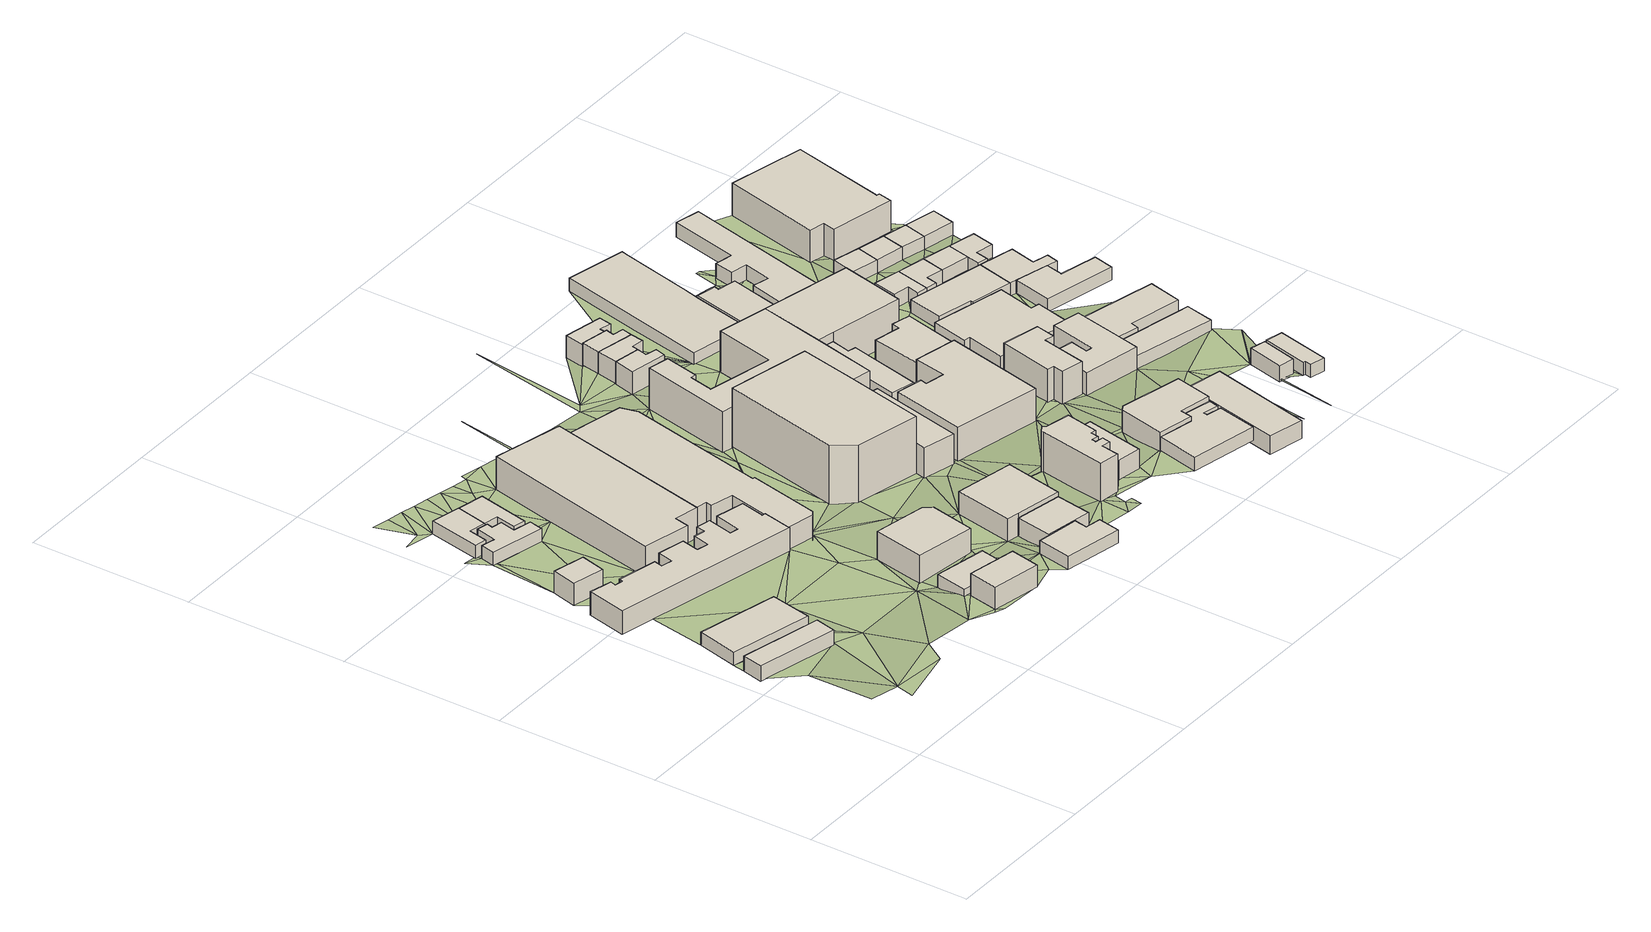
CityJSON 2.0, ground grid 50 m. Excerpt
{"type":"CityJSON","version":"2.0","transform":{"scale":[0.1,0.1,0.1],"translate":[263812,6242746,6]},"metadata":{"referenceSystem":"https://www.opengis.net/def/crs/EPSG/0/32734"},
"CityObjects":{
"building1":{"type":"Building","attributes":{"address":"Cape Town","building":"yes","building:levels":"1","footprint":{"type":"Polygon"},"plus_code":"C8X9X8X2+XGX","ground_height":10.17,"building_height":4.1,"roof_height":14.27},"geometry":[{"type":"Solid","lod":"1","boundaries":[[[[0,1,2,3]],[[1,4,5,2]],[[4,6,7,5]],[[6,0,3,7]],[[3,2,5,7]],[[6,4,1,0]]]]}]},
"building2":{"type":"Building","attributes":{"address":"Cape Town","building":"yes","building:levels":"1","footprint":{"type":"Polygon"},"plus_code":"C8XGX8XG+XPR","ground_height":9.5,"building_height":4.1,"roof_height":13.6},"geometry":[{"type":"Solid","lod":"1","boundaries":[[[[8,9,10,11]],[[9,12,13,10]],[[12,14,15,13]],[[14,8,11,15]],[[11,10,13,15]],[[14,12,9,8]]]]}]},
"building3":{"type":"Building","attributes":{"building":"yes","building:levels":"2","footprint":{"type":"Polygon"},"plus_code":"C8X4XRXM+X9X","ground_height":8.61,"building_height":6.9,"roof_height":15.51},"geometry":[{"type":"Solid","lod":"1","boundaries":[[[[16,17,18,19]],[[17,20,21,18]],[[20,22,23,21]],[[22,16,19,23]],[[19,18,21,23]],[[22,20,17,16]]]]}]},
"building4":{"type":"Building","attributes":{"address":"Trafalgar Building Victoria Road Woodstock 7915 Cape Town","building":"apartments","building:levels":"2","building:flats":"8","footprint":{"type":"Polygon"},"plus_code":"C8XWX9XR+XPX","ground_height":9.06,"building_height":6.9,"roof_height":15.96},"geometry":[{"type":"Solid","lod":"1","boundaries":[[[[24,25,26,27,28,29]],[[25,30,31,32,27,26]],[[30,33,34,32,31]],[[33,35,36,34]],[[35,37,38,36]],[[37,39,40,38]],[[39,41,42,40]],[[41,43,44,42]],[[43,45,46,44]],[[45,47,48,46]],[[47,49,50,48]],[[49,51,52,50]],[[51,53,54,52]],[[53,55,56,54]],[[55,57,58,56]],[[57,59,60,58]],[[59,61,62,60]],[[61,63,64,62]],[[63,65,66,64]],[[65,67,68,66]],[[67,69,70,68]],[[69,71,72,70]],[[71,73,74,72]],[[73,75,76,74]],[[75,24,29,28,76]],[[28,27,32,34,36,38,40,42,44,46,48,50,52,54,56,58,60,62,64,66,68,70,72,74,76]],[[75,73,71,69,67,65,63,61,59,57,55,53,51,49,47,45,43,41,39,37,35,33,30,25,24]]]]}]},
"building5":{"type":"Building","attributes":{"building":"yes","building:levels":"1","footprint":{"type":"Polygon"},"plus_code":"C8X9XQXR+XMW","ground_height":7.94,"building_height":4.1,"roof_height":12.04},"geometry":[{"type":"Solid","lod":"1","boundaries":[[[[77,78,79,80]],[[78,81,82,79]],[[81,83,84,82]],[[83,85,86,84]],[[85,87,88,86]],[[87,89,90,88]],[[89,91,92,90]],[[91,93,94,92]],[[93,95,96,94]],[[95,77,80,96]],[[80,79,82,84,86,88,90,92,94,96]],[[95,93,91,89,87,85,83,81,78,77]]]]}]},
"building6":{"type":"Building","attributes":{"address":"Wright Street Woodstock Cape Town","building":"house","building:levels":"1","footprint":{"type":"Polygon"},"plus_code":"C8XCXPX9+X8R","ground_height":7.36,"building_height":4.1,"roof_height":11.46},"geometry":[{"type":"Solid","lod":"1","boundaries":[[[[97,98,99,100]],[[98,101,102,99]],[[101,103,104,102]],[[103,105,106,107,104]],[[105,108,109,110,107,106]],[[108,97,100,110,109]],[[100,99,102,104,107,110]],[[108,105,103,101,98,97]]]]}]},
"building7":{"type":"Building","attributes":{"address":"Wright Street Woodstock Cape Town","building":"house","building:levels":"1","footprint":{"type":"Polygon"},"plus_code":"C8XVXFXH+X7R","ground_height":7.29,"building_height":4.1,"roof_height":11.39},"geometry":[{"type":"Solid","lod":"1","boundaries":[[[[111,112,106,109]],[[112,113,114,106]],[[113,115,116,114]],[[115,117,118,116]],[[117,119,120,118]],[[119,111,109,120]],[[109,106,114,116,118,120]],[[119,117,115,113,112,111]]]]}]},
"building8":{"type":"Building","attributes":{"building":"house","building:levels":"2","footprint":{"type":"Polygon"},"plus_code":"CFX4X6XV+XHV","ground_height":12.72,"building_height":6.9,"roof_height":19.62},"geometry":[{"type":"Solid","lod":"1","boundaries":[[[[121,122,123,124]],[[122,125,126,123]],[[125,127,128,126]],[[127,121,124,128]],[[124,123,126,128]],[[127,125,122,121]]]]}]},
"building9":{"type":"Building","attributes":{"building":"house","building:levels":"1","footprint":{"type":"Polygon"},"plus_code":"CFX5XXX5+X6W","ground_height":10.24,"building_height":4.1,"roof_height":14.34},"geometry":[{"type":"Solid","lod":"1","boundaries":[[[[129,130,131,132]],[[130,133,134,131]],[[133,135,136,134]],[[135,129,132,136]],[[132,131,134,136]],[[135,133,130,129]]]]}]},
"building10":{"type":"Building","attributes":{"address":"Woodstock Cape Town","building":"yes","building:levels":"3","footprint":{"type":"Polygon"},"plus_code":"C9XVX5XW+X9V","ground_height":7.89,"building_height":9.7,"roof_height":17.59},"geometry":[{"type":"Solid","lod":"1","boundaries":[[[[137,138,139,140]],[[138,141,142,139]],[[141,143,144,142]],[[143,145,146,144]],[[145,147,148,146]],[[147,137,140,148]],[[140,139,142,144,146,148]],[[147,145,143,141,138,137]]]]}]},
"building11":{"type":"Building","attributes":{"building":"retail","building:levels":"2","footprint":{"type":"Polygon"},"plus_code":"CFX9X3XJ+X5V","ground_height":11.54,"building_height":6.9,"roof_height":18.44},"geometry":[{"type":"Solid","lod":"1","boundaries":[[[[149,150,151,152]],[[150,153,154,151]],[[153,155,156,154]],[[155,157,158,156]],[[157,149,152,158]],[[152,151,154,156,158]],[[157,155,153,150,149]]]]}]},
"building12":{"type":"Building","attributes":{"address":"51 Station Street Woodstock 7915 Cape Town","building":"yes","building:levels":"2","footprint":{"type":"Polygon"},"plus_code":"CCXXX4X4+XJR","ground_height":8.63,"building_height":6.9,"roof_height":15.53},"geometry":[{"type":"Solid","lod":"1","boundaries":[[[[159,160,161,162]],[[160,163,164,161]],[[163,165,166,164]],[[165,167,168,166]],[[167,169,170,168]],[[169,171,172,170]],[[171,173,174,172]],[[173,175,176,174]],[[175,177,178,176]],[[177,179,180,178]],[[179,181,182,180]],[[181,183,26,182]],[[183,159,162,26]],[[162,161,164,166,168,170,172,174,176,178,180,182,26]],[[183,181,179,177,175,173,171,169,167,165,163,160,159]]]]}]},
"building13":{"type":"Building","attributes":{"address":"Woodstock","building":"house","building:levels":"1","footprint":{"type":"Polygon"},"plus_code":"CGXFX2XR+XCR","ground_height":12.87,"building_height":4.1,"roof_height":16.97},"geometry":[{"type":"Solid","lod":"1","boundaries":[[[[184,185,186,187]],[[185,188,189,186]],[[188,190,191,189]],[[190,192,193,191]],[[192,194,195,193]],[[194,184,187,195]],[[187,186,189,191,193,195]],[[194,192,190,188,185,184]]]]}]},
"building14":{"type":"Building","attributes":{"building":"house","building:levels":"1","footprint":{"type":"Polygon"},"plus_code":"CGXMXXXQ+XHV","ground_height":13.07,"building_height":4.1,"roof_height":17.17},"geometry":[{"type":"Solid","lod":"1","boundaries":[[[[196,197,198,199]],[[197,200,201,198]],[[200,202,203,201]],[[202,196,199,203]],[[199,198,201,203]],[[202,200,197,196]]]]}]},
"building15":{"type":"Building","attributes":{"building":"retail","building:levels":"2","footprint":{"type":"Polygon"},"plus_code":"CGXPXVX6+XQX","ground_height":11.66,"building_height":6.9,"roof_height":18.56},"geometry":[{"type":"Solid","lod":"1","boundaries":[[[[196,204,205,206,199]],[[204,207,208,205]],[[207,209,210,208]],[[209,197,198,211,210]],[[197,196,199,206,211,198]],[[206,205,208,210,211]],[[197,209,207,204,196]]]]}]},
"building16":{"type":"Building","attributes":{"address":"Victoria Road Woodstock 7915 Cape Town","building":"yes","building:levels":"6","footprint":{"type":"Polygon"},"plus_code":"CGXFXRXR+X5W","ground_height":9.57,"building_height":18.1,"roof_height":27.67},"geometry":[{"type":"Solid","lod":"1","boundaries":[[[[212,213,214,215,216,217]],[[213,218,219,220,215,214]],[[218,221,222,223,220,219]],[[221,224,225,226,223,222]],[[224,227,228,226,225]],[[227,229,230,228]],[[229,212,217,216,230]],[[216,215,220,223,226,228,230]],[[229,227,224,221,218,213,212]]]]}]},
"building17":{"type":"Building","attributes":{"address":"108 Victoria Road Woodstock 7915 Cape Town","building":"yes","building:levels":"4","footprint":{"type":"Polygon"},"plus_code":"CJX2XCXH+XVR","ground_height":12.09,"building_height":12.5,"roof_height":24.59},"geometry":[{"type":"Solid","lod":"1","boundaries":[[[[231,232,233,234,235,236]],[[232,237,238,234,233]],[[237,239,240,238]],[[239,241,242,240]],[[241,243,244,242]],[[243,245,246,244]],[[245,247,248,246]],[[247,249,250,248]],[[249,251,252,250]],[[251,253,254,252]],[[253,255,256,254]],[[255,257,258,256]],[[257,259,260,258]],[[259,261,262,260]],[[261,231,236,235,262]],[[235,234,238,240,242,244,246,248,250,252,254,256,258,260,262]],[[261,259,257,255,253,251,249,247,245,243,241,239,237,232,231]]]]}]},
"building18":{"type":"Building","attributes":{"address":"Victoria Road Woodstock 7915 Cape Town","building":"yes","building:levels":"3","footprint":{"type":"Polygon"},"plus_code":"CHX9X5X7+X5W","ground_height":9.57,"building_height":9.7,"roof_height":19.27},"geometry":[{"type":"Solid","lod":"1","boundaries":[[[[263,264,265,217]],[[264,266,267,265]],[[266,268,269,267]],[[268,270,271,269]],[[270,263,217,271]],[[217,265,267,269,271]],[[270,268,266,264,263]]]]}]},
"building19":{"type":"Building","attributes":{"address":"104 Victoria Road Woodstock 7915 Cape Town","building":"yes","building:levels":"2","footprint":{"type":"Polygon"},"plus_code":"CJXFXGXX+XGX","ground_height":12.09,"building_height":6.9,"roof_height":18.99},"geometry":[{"type":"Solid","lod":"1","boundaries":[[[[231,261,272,236]],[[261,273,274,272]],[[273,275,276,274]],[[275,277,278,276]],[[277,231,236,278]],[[236,272,274,276,278]],[[277,275,273,261,231]]]]}]},
"building20":{"type":"Building","attributes":{"building":"yes","building:levels":"4","footprint":{"type":"Polygon"},"plus_code":"CHX3XFXM+XHV","ground_height":9.15,"building_height":12.5,"roof_height":21.65},"geometry":[{"type":"Solid","lod":"1","boundaries":[[[[279,280,219,222]],[[280,281,282,219]],[[281,283,284,285,282]],[[283,286,287,288,285,284]],[[286,289,290,288,287]],[[289,291,292,290]],[[291,293,294,292]],[[293,295,296,294]],[[295,297,298,296]],[[297,299,300,298]],[[299,301,302,300]],[[301,303,304,302]],[[303,305,306,304]],[[305,279,222,306]],[[222,219,282,285,288,290,292,294,296,298,300,302,304,306]],[[305,303,301,299,297,295,293,291,289,286,283,281,280,279]]]]}]},
"building21":{"type":"Building","attributes":{"address":"15 Station Street Woodstock Cape Town","building":"house","building:levels":"2","footprint":{"type":"Polygon"},"plus_code":"CGXPXMXJ+X9X","ground_height":8.36,"building_height":6.9,"roof_height":15.26},"geometry":[{"type":"Solid","lod":"1","boundaries":[[[[307,308,309,310]],[[308,311,312,309]],[[311,313,314,312]],[[313,315,316,314]],[[315,317,318,316]],[[317,307,310,318]],[[310,309,312,314,316,318]],[[317,315,313,311,308,307]]]]}]},
"building22":{"type":"Building","attributes":{"address":"13 Station Street Woodstock Cape Town","building":"house","building:levels":"2","footprint":{"type":"Polygon"},"plus_code":"CGXVXPXM+X7X","ground_height":8.36,"building_height":6.9,"roof_height":15.26},"geometry":[{"type":"Solid","lod":"1","boundaries":[[[[319,320,310,321]],[[320,322,318,310]],[[322,323,324,318]],[[323,325,326,324]],[[325,327,328,326]],[[327,319,321,328]],[[321,310,318,324,326,328]],[[327,325,323,322,320,319]]]]}]},
"building23":{"type":"Building","attributes":{"address":"11 Station Street Woodstock Cape Town","building":"house","building:levels":"2","footprint":{"type":"Polygon"},"plus_code":"CGXVXCX6+XRW","ground_height":8.36,"building_height":6.9,"roof_height":15.26},"geometry":[{"type":"Solid","lod":"1","boundaries":[[[[329,319,330,321,331,332]],[[319,327,328,321,330]],[[327,333,334,328]],[[333,335,336,334]],[[335,337,338,336]],[[337,329,332,331,338]],[[331,321,328,334,336,338]],[[337,335,333,327,319,329]]]]}]},
"building24":{"type":"Building","attributes":{"address":"53 Victoria Road Woodstock 7915 Cape Town","building":"yes","building:levels":"3","footprint":{"type":"Polygon"},"plus_code":"CJX8XJXM+X6R","ground_height":10.58,"building_height":9.7,"roof_height":20.28},"geometry":[{"type":"Solid","lod":"1","boundaries":[[[[339,340,341,342,343,344]],[[340,345,346,342,341]],[[345,347,348,346]],[[347,349,350,348]],[[349,351,352,350]],[[351,353,354,352]],[[353,355,356,354]],[[355,339,344,343,356]],[[343,342,346,348,350,352,354,356]],[[355,353,351,349,347,345,340,339]]]]}]},
"building25":{"type":"Building","attributes":{"address":"9 Station Street Woodstock Cape Town","building":"house","building:levels":"2","footprint":{"type":"Polygon"},"plus_code":"CHX2X8X6+X9X","ground_height":7.71,"building_height":6.9,"roof_height":14.61},"geometry":[{"type":"Solid","lod":"1","boundaries":[[[[357,358,332,359]],[[358,360,361,332]],[[360,362,363,361]],[[362,364,365,363]],[[364,366,367,365]],[[366,357,359,367]],[[359,332,361,363,365,367]],[[366,364,362,360,358,357]]]]}]},
"building26":{"type":"Building","attributes":{"building":"yes","building:levels":"3","footprint":{"type":"Polygon"},"plus_code":"CJX5X4X6+X9R","ground_height":9.24,"building_height":9.7,"roof_height":18.94},"geometry":[{"type":"Solid","lod":"1","boundaries":[[[[368,369,287,370]],[[369,371,284,287]],[[371,372,373,284]],[[372,374,375,373]],[[374,376,377,375]],[[376,378,379,377]],[[378,368,370,379]],[[370,287,284,373,375,377,379]],[[378,376,374,372,371,369,368]]]]}]},
"building27":{"type":"Building","attributes":{"address":"116 Victoria Road Woodstock 7915 Cape Town","building":"house","building:levels":"1","footprint":{"type":"Polygon"},"plus_code":"CMXFXCX4+X8X","ground_height":13.56,"building_height":4.1,"roof_height":17.66},"geometry":[{"type":"Solid","lod":"1","boundaries":[[[[380,381,382,383]],[[381,384,385,382]],[[384,386,387,385]],[[386,388,389,387]],[[388,390,391,389]],[[390,392,393,391]],[[392,394,395,393]],[[394,396,397,395]],[[396,398,399,397]],[[398,380,383,399]],[[383,382,385,387,389,391,393,395,397,399]],[[398,396,394,392,390,388,386,384,381,380]]]]}]},
"building28":{"type":"Building","attributes":{"address":"116 Victoria Road Woodstock 7915 Cape Town","building":"retail","building:levels":"2","footprint":{"type":"Polygon"},"plus_code":"CMXJXQX3+X9X","ground_height":12.16,"building_height":6.9,"roof_height":19.06},"geometry":[{"type":"Solid","lod":"1","boundaries":[[[[400,401,402,403]],[[401,404,405,402]],[[404,406,407,405]],[[406,408,409,407]],[[408,410,411,409]],[[410,412,413,411]],[[412,400,403,413]],[[403,402,405,407,409,411,413]],[[412,410,408,406,404,401,400]]]]}]},
"building29":{"type":"Building","attributes":{"address":"Woodstock","building":"yes","building:levels":"3","footprint":{"type":"Polygon"},"plus_code":"CJXXXCX5+XWV","ground_height":9.65,"building_height":9.7,"roof_height":19.35},"geometry":[{"type":"Solid","lod":"1","boundaries":[[[[414,415,344,341]],[[415,416,417,344]],[[416,418,419,417]],[[418,420,421,419]],[[420,422,423,421]],[[422,414,341,423]],[[341,344,417,419,421,423]],[[422,420,418,416,415,414]]]]}]},
"building30":{"type":"Building","attributes":{"address":"130 Victoria Road Woodstock 7915 Cape Town","building":"retail","building:levels":"1","footprint":{"type":"Polygon"},"plus_code":"CPX8X4XJ+X7V","ground_height":13.8,"building_height":4.1,"roof_height":17.9},"geometry":[{"type":"Solid","lod":"1","boundaries":[[[[424,425,426,427]],[[425,428,429,426]],[[428,430,431,429]],[[430,424,427,431]],[[427,426,429,431]],[[430,428,425,424]]]]}]},
"building31":{"type":"Building","attributes":{"address":"57 Victoria Road Woodstock Cape Town","building":"retail","building:levels":"3","footprint":{"type":"Polygon"},"plus_code":"CMXJX5XF+X6X","ground_height":10.71,"building_height":9.7,"roof_height":20.41},"geometry":[{"type":"Solid","lod":"1","boundaries":[[[[432,433,434,435,436,437]],[[433,438,439,435,434]],[[438,440,441,439]],[[440,442,443,441]],[[442,444,445,443]],[[444,446,447,445]],[[446,448,449,447]],[[448,450,451,449]],[[450,432,437,436,451]],[[436,435,439,441,443,445,447,449,451]],[[450,448,446,444,442,440,438,433,432]]]]}]},
"building32":{"type":"Building","attributes":{"address":"Woodstock","building":"yes","building:levels":"4","footprint":{"type":"Polygon"},"plus_code":"CJXWXJXC+X3X","ground_height":9.24,"building_height":12.5,"roof_height":21.74},"geometry":[{"type":"Solid","lod":"1","boundaries":[[[[452,453,288,454,455,290,456]],[[453,457,370,458,454,288]],[[457,459,460,458,370]],[[459,461,462,460]],[[461,452,456,290,455,462]],[[455,454,458,460,462]],[[461,459,457,453,452]]]]}]},
"building33":{"type":"Building","attributes":{"address":"32 William Street Woodstock Cape Town","building":"yes","building:levels":"1","footprint":{"type":"Polygon"},"plus_code":"CJX9X5XX+XPW","ground_height":7.82,"building_height":4.1,"roof_height":11.92},"geometry":[{"type":"Solid","lod":"1","boundaries":[[[[463,464,465,466]],[[464,467,468,465]],[[467,469,470,468]],[[469,471,472,470]],[[471,473,474,472]],[[473,475,476,474]],[[475,463,466,476]],[[466,465,468,470,472,474,476]],[[475,473,471,469,467,464,463]]]]}]},
"building34":{"type":"Building","attributes":{"address":"29 Wright Street Woodstock Cape Town","building":"yes","building:levels":"1","footprint":{"type":"Polygon"},"plus_code":"CJXRXQX4+X7R","ground_height":8.44,"building_height":4.1,"roof_height":12.54},"geometry":[{"type":"Solid","lod":"1","boundaries":[[[[477,478,466,479,480,465]],[[478,481,482,479,466]],[[481,483,484,482]],[[483,485,486,484]],[[485,487,488,486]],[[487,489,490,488]],[[489,477,465,480,490]],[[480,479,482,484,486,488,490]],[[489,487,485,483,481,478,477]]]]}]},
"building35":{"type":"Building","attributes":{"address":"59 Victoria Road Woodstock 7915 Cape Town","building":"yes","building:levels":"2","footprint":{"type":"Polygon"},"plus_code":"CPXGXHX6+X5V","ground_height":10.94,"building_height":6.9,"roof_height":17.84},"geometry":[{"type":"Solid","lod":"1","boundaries":[[[[491,492,437,434]],[[492,493,494,495,437]],[[493,496,497,498,495,494]],[[496,499,500,498,497]],[[499,501,502,500]],[[501,503,504,502]],[[503,505,506,504]],[[505,507,508,506]],[[507,509,510,508]],[[509,491,434,510]],[[434,437,495,498,500,502,504,506,508,510]],[[509,507,505,503,501,499,496,493,492,491]]]]}]},
"building36":{"type":"Building","attributes":{"address":"Sussex Street Woodstock Cape Town","building":"yes","building:levels":"1","footprint":{"type":"Polygon"},"plus_code":"CPX8XFXF+X2R","ground_height":9.75,"building_height":4.1,"roof_height":13.85},"geometry":[{"type":"Solid","lod":"1","boundaries":[[[[511,512,513,514]],[[512,515,516,513]],[[515,517,518,516]],[[517,519,520,518]],[[519,521,522,520]],[[521,523,524,522]],[[523,525,526,524]],[[525,511,514,526]],[[514,513,516,518,520,522,524,526]],[[525,523,521,519,517,515,512,511]]]]}]},
"building37":{"type":"Building","attributes":{"address":"126 Victoria Road Woodstock 7915 Cape Town","building":"retail","building:levels":"1","footprint":{"type":"Polygon"},"plus_code":"CQXGXFXH+X7R","ground_height":13.49,"building_height":4.1,"roof_height":17.59},"geometry":[{"type":"Solid","lod":"1","boundaries":[[[[527,528,529,530]],[[528,531,532,529]],[[531,533,534,532]],[[533,527,530,534]],[[530,529,532,534]],[[533,531,528,527]]]]}]},
"building38":{"type":"Building","attributes":{"address":"Victoria Road Woodstock 7915 Cape Town","building":"retail","building:levels":"1","footprint":{"type":"Polygon"},"plus_code":"CQXQXXXG+X6X","ground_height":13.49,"building_height":4.1,"roof_height":17.59},"geometry":[{"type":"Solid","lod":"1","boundaries":[[[[535,536,537,538]],[[536,539,540,537]],[[539,541,542,540]],[[541,543,544,542]],[[543,545,546,544]],[[545,535,538,546]],[[538,537,540,542,544,546]],[[545,543,541,539,536,535]]]]}]},
"building39":{"type":"Building","attributes":{"address":"73 Victoria Road Woodstock 7915 Cape Town","building":"yes","building:levels":"1","footprint":{"type":"Polygon"},"plus_code":"CQX8X3X9+XXV","ground_height":10.94,"building_height":4.1,"roof_height":15.04},"geometry":[{"type":"Solid","lod":"1","boundaries":[[[[547,548,497,549]],[[548,550,551,497]],[[550,552,553,551]],[[552,547,549,553]],[[549,497,551,553]],[[552,550,548,547]]]]}]},
"building40":{"type":"Building","attributes":{"address":"14 Sussex Street Woodstock Cape Town","building":"yes","building:levels":"1","footprint":{"type":"Polygon"},"plus_code":"CMXPXHX5+X4W","ground_height":8.53,"building_height":4.1,"roof_height":12.63},"geometry":[{"type":"Solid","lod":"1","boundaries":[[[[554,555,556,557]],[[555,558,559,556]],[[558,560,561,559]],[[560,562,563,561]],[[562,564,565,563]],[[564,566,567,565]],[[566,568,569,567]],[[568,570,571,569]],[[570,572,573,571]],[[572,554,557,573]],[[557,556,559,561,563,565,567,569,571,573]],[[572,570,568,566,564,562,560,558,555,554]]]]}]},
"building41":{"type":"Building","attributes":{"address":"40 Wright Street Woodstock Cape Town","building":"house","building:levels":"1","footprint":{"type":"Polygon"},"plus_code":"CPX8XVXG+X6X","ground_height":9.36,"building_height":4.1,"roof_height":13.46},"geometry":[{"type":"Solid","lod":"1","boundaries":[[[[574,575,576,577]],[[575,578,579,576]],[[578,580,581,579]],[[580,582,583,581]],[[582,584,585,583]],[[584,574,577,585]],[[577,576,579,581,583,585]],[[584,582,580,578,575,574]]]]}]},
"building42":{"type":"Building","attributes":{"address":"33 Sussex Street Woodstock Cape Town","building":"yes","building:levels":"1","footprint":{"type":"Polygon"},"plus_code":"CPXMXCXF+X8V","ground_height":9.36,"building_height":4.1,"roof_height":13.46},"geometry":[{"type":"Solid","lod":"1","boundaries":[[[[586,587,588,589]],[[587,590,591,588]],[[590,592,593,591]],[[592,594,595,593]],[[594,596,597,595]],[[596,586,589,597]],[[589,588,591,593,595,597]],[[596,594,592,590,587,586]]]]}]},
"building43":{"type":"Building","attributes":{"address":"42 Frere Street Woodstock Cape Town","building":"yes","building:levels":"1","footprint":{"type":"Polygon"},"plus_code":"CQXFX8X8+XJX","ground_height":10.94,"building_height":4.1,"roof_height":15.04},"geometry":[{"type":"Solid","lod":"1","boundaries":[[[[598,599,600,601]],[[599,602,603,600]],[[602,604,605,603]],[[604,606,607,605]],[[606,608,609,607]],[[608,598,601,609]],[[601,600,603,605,607,609]],[[608,606,604,602,599,598]]]]}]},
"building44":{"type":"Building","attributes":{"address":"42 Wright Street Woodstock Cape Town","building":"house","building:levels":"1","footprint":{"type":"Polygon"},"plus_code":"CPXQX7XM+X4W","ground_height":9.36,"building_height":4.1,"roof_height":13.46},"geometry":[{"type":"Solid","lod":"1","boundaries":[[[[575,574,577,576]],[[574,610,611,577]],[[610,612,613,611]],[[612,614,615,613]],[[614,616,617,615]],[[616,575,576,617]],[[576,577,611,613,615,617]],[[616,614,612,610,574,575]]]]}]},
"building45":{"type":"Building","attributes":{"address":"35 Wright Street Woodstock Cape Town","building":"yes","building:levels":"1","footprint":{"type":"Polygon"},"plus_code":"CPXGX6XP+X2X","ground_height":9.03,"building_height":4.1,"roof_height":13.13},"geometry":[{"type":"Solid","lod":"1","boundaries":[[[[618,619,620,621]],[[619,622,623,620]],[[622,624,625,623]],[[624,618,621,625]],[[621,620,623,625]],[[624,622,619,618]]]]}]},
"building46":{"type":"Building","attributes":{"address":"37 Wright Street Woodstock Cape Town","building":"yes","building:levels":"1","footprint":{"type":"Polygon"},"plus_code":"CPXWXRX9+X3X","ground_height":9.03,"building_height":4.1,"roof_height":13.13},"geometry":[{"type":"Solid","lod":"1","boundaries":[[[[619,618,621,620]],[[618,626,627,621]],[[626,628,629,627]],[[628,619,620,629]],[[620,621,627,629]],[[628,626,618,619]]]]}]},
"building47":{"type":"Building","attributes":{"address":"44 Wright Street Woodstock Cape Town","building":"house","building:levels":"1","footprint":{"type":"Polygon"},"plus_code":"CQX6X6X9+X6X","ground_height":9.36,"building_height":4.1,"roof_height":13.46},"geometry":[{"type":"Solid","lod":"1","boundaries":[[[[630,631,615,617]],[[631,632,633,615]],[[632,634,635,633]],[[634,630,617,635]],[[617,615,633,635]],[[634,632,631,630]]]]}]},
"building48":{"type":"Building","attributes":{"address":"38 Frere Street Woodstock Cape Town","building":"yes","building:levels":"1","footprint":{"type":"Polygon"},"plus_code":"CQXJX3XJ+X9V","ground_height":9.79,"building_height":4.1,"roof_height":13.89},"geometry":[{"type":"Solid","lod":"1","boundaries":[[[[636,637,638,639]],[[637,640,641,638]],[[640,642,643,641]],[[642,644,645,643]],[[644,646,647,645]],[[646,636,639,647]],[[639,638,641,643,645,647]],[[646,644,642,640,637,636]]]]}]},
"building49":{"type":"Building","attributes":{"building":"yes","building:levels":"1","footprint":{"type":"Polygon"},"plus_code":"CQXGXXXF+X9V","ground_height":9.41,"building_height":4.1,"roof_height":13.51},"geometry":[{"type":"Solid","lod":"1","boundaries":[[[[648,649,589,588]],[[649,650,651,589]],[[650,652,653,651]],[[652,654,655,653]],[[654,656,657,655]],[[656,648,588,657]],[[588,589,651,653,655,657]],[[656,654,652,650,649,648]]]]}]},
"building50":{"type":"Building","attributes":{"address":"46 Wright Street Woodstock Cape Town","building":"house","building:levels":"1","footprint":{"type":"Polygon"},"plus_code":"CQXJXXXF+X4R","ground_height":9.41,"building_height":4.1,"roof_height":13.51},"geometry":[{"type":"Solid","lod":"1","boundaries":[[[[634,632,633,635]],[[632,658,659,633]],[[658,660,661,659]],[[660,662,663,661]],[[662,664,665,663]],[[664,666,667,665]],[[666,634,635,667]],[[635,633,659,661,663,665,667]],[[666,664,662,660,658,632,634]]]]}]},
"building51":{"type":"Building","attributes":{"address":"39 Wright Street Woodstock Cape Town","building":"yes","building:levels":"1","footprint":{"type":"Polygon"},"plus_code":"CQX9X2X6+XWV","ground_height":9.03,"building_height":4.1,"roof_height":13.13},"geometry":[{"type":"Solid","lod":"1","boundaries":[[[[628,626,627,629]],[[626,668,669,627]],[[668,670,671,669]],[[670,628,629,671]],[[629,627,669,671]],[[670,668,626,628]]]]}]},
"building52":{"type":"Building","attributes":{"address":"23 Sussex Street Woodstock Cape Town","building":"industrial","building:levels":"3","footprint":{"type":"Polygon"},"plus_code":"CQX6X3XF+X5X","ground_height":8.54,"building_height":9.7,"roof_height":18.24},"geometry":[{"type":"Solid","lod":"1","boundaries":[[[[672,673,674,675]],[[673,676,677,674]],[[676,678,679,677]],[[678,680,681,679]],[[680,682,683,681]],[[682,684,685,683]],[[684,686,687,685]],[[686,672,675,687]],[[675,674,677,679,681,683,685,687]],[[686,684,682,680,678,676,673,672]]]]}]},
"building53":{"type":"Building","attributes":{"address":"41 Wright Street Woodstock Cape Town","building":"yes","building:levels":"1","footprint":{"type":"Polygon"},"plus_code":"CQXQXQX8+X4V","ground_height":9.01,"building_height":4.1,"roof_height":13.11},"geometry":[{"type":"Solid","lod":"1","boundaries":[[[[670,668,669,671]],[[668,688,689,669]],[[688,690,691,689]],[[690,670,671,691]],[[671,669,689,691]],[[690,688,668,670]]]]}]},
"terrain1":{"type":"TINRelief","geometry":[{"type":"CompositeSurface","lod":"1","boundaries":[[[692,693,694]],[[694,695,696]],[[697,693,698]],[[4,699,14]],[[695,694,693]],[[700,693,697]],[[693,701,695]],[[699,8,14]],[[700,701,693]],[[702,12,9]],[[69,703,704]],[[704,703,705]],[[69,20,17]],[[699,695,701]],[[704,20,69]],[[701,8,699]],[[20,704,706]],[[707,78,16]],[[16,22,707]],[[8,701,708]],[[709,702,710]],[[708,9,8]],[[711,78,77]],[[712,711,77]],[[20,713,22]],[[713,20,706]],[[714,706,715]],[[716,712,77]],[[701,700,717]],[[77,95,716]],[[706,714,718]],[[78,707,81]],[[707,22,81]],[[710,702,9]],[[713,706,718]],[[701,717,708]],[[719,97,720]],[[93,716,95]],[[721,717,700]],[[81,22,713]],[[93,722,716]],[[723,724,720]],[[713,718,725]],[[726,722,93]],[[710,9,708]],[[127,721,727]],[[726,93,91]],[[720,97,728]],[[91,89,87]],[[720,728,723]],[[721,127,125]],[[87,726,91]],[[729,87,85]],[[725,730,713]],[[727,731,127]],[[729,85,83]],[[125,732,721]],[[733,726,87]],[[725,734,735]],[[717,721,732]],[[735,734,736]],[[733,87,729]],[[81,713,737]],[[97,738,728]],[[729,83,739]],[[97,108,738]],[[740,708,717]],[[730,725,735]],[[737,83,81]],[[741,127,731]],[[735,742,730]],[[737,739,83]],[[710,708,740]],[[717,732,129]],[[730,742,743]],[[738,108,744]],[[745,730,743]],[[717,129,746]],[[737,713,137]],[[739,737,119]],[[732,125,747]],[[108,748,744]],[[748,108,119]],[[745,743,749]],[[750,751,752]],[[155,717,746]],[[743,752,749]],[[717,155,740]],[[753,752,751]],[[747,125,754]],[[753,749,752]],[[137,119,737]],[[119,755,748]],[[746,129,756]],[[749,753,757]],[[137,755,119]],[[749,757,758]],[[740,759,710]],[[748,755,760]],[[761,754,741]],[[155,759,740]],[[759,762,710]],[[758,757,763]],[[753,764,757]],[[129,765,756]],[[766,767,768]],[[769,760,755]],[[768,767,764]],[[764,767,766]],[[755,137,769]],[[747,754,194]],[[754,761,194]],[[764,770,757]],[[766,770,764]],[[765,747,194]],[[758,173,749]],[[761,184,194]],[[771,769,137]],[[155,772,759]],[[771,773,769]],[[756,765,209]],[[765,194,209]],[[772,774,759]],[[772,155,775]],[[771,137,776]],[[777,756,778]],[[756,209,778]],[[209,194,779]],[[749,173,147]],[[776,137,147]],[[194,780,779]],[[781,782,774]],[[779,197,209]],[[783,774,772]],[[207,777,778]],[[207,778,209]],[[781,774,783]],[[207,775,777]],[[772,775,207]],[[784,776,785]],[[776,147,785]],[[780,786,779]],[[787,788,780]],[[782,789,790]],[[791,784,785]],[[781,789,782]],[[780,788,786]],[[784,791,792]],[[785,147,793]],[[793,791,785]],[[794,786,788]],[[783,772,795]],[[772,207,795]],[[147,173,796]],[[147,797,793]],[[790,789,798]],[[221,789,781]],[[799,786,794]],[[800,790,798]],[[147,796,797]],[[801,786,799]],[[799,794,802]],[[803,783,795]],[[795,207,804]],[[207,805,804]],[[806,789,221]],[[798,789,806]],[[802,807,799]],[[802,808,807]],[[797,796,809]],[[799,241,801]],[[801,241,805]],[[807,810,799]],[[808,811,807]],[[798,806,303]],[[810,812,799]],[[800,303,796]],[[800,798,303]],[[804,813,795]],[[804,805,813]],[[809,796,303]],[[241,239,805]],[[813,805,814]],[[237,805,239]],[[812,810,815]],[[805,237,814]],[[816,817,812]],[[295,299,297]],[[809,308,818]],[[816,819,817]],[[816,812,815]],[[257,255,253]],[[303,308,809]],[[819,816,251]],[[253,251,257]],[[820,809,818]],[[816,261,251]],[[257,251,261]],[[261,259,257]],[[299,295,821]],[[813,814,351]],[[816,815,822]],[[232,231,237]],[[308,303,301]],[[320,818,308]],[[818,320,319]],[[823,301,299]],[[270,813,351]],[[263,270,213]],[[319,329,818]],[[824,814,237]],[[825,822,815]],[[299,821,823]],[[308,301,826]],[[815,381,825]],[[818,329,357]],[[231,824,237]],[[826,301,823]],[[827,213,270]],[[351,828,270]],[[822,825,829]],[[827,270,828]],[[830,828,351]],[[822,404,277]],[[822,829,404]],[[277,824,231]],[[351,349,830]],[[823,821,291]],[[831,832,322]],[[291,826,823]],[[325,323,322]],[[832,325,322]],[[825,833,829]],[[832,826,834]],[[347,345,349]],[[835,830,349]],[[834,826,291]],[[832,834,325]],[[277,404,401]],[[835,349,345]],[[833,825,836]],[[327,325,834]],[[335,333,337]],[[830,835,340]],[[834,333,327]],[[835,345,340]],[[837,337,838]],[[839,824,277]],[[333,838,337]],[[401,839,277]],[[834,838,333]],[[376,830,340]],[[833,836,840]],[[833,840,841]],[[834,291,842]],[[843,378,376]],[[368,378,843]],[[368,843,376]],[[839,401,844]],[[845,824,839]],[[841,840,846]],[[376,340,422]],[[847,848,849]],[[368,376,422]],[[850,851,848]],[[401,852,844]],[[842,291,452]],[[838,834,473]],[[849,848,851]],[[444,824,845]],[[846,840,853]],[[854,424,851]],[[855,845,839]],[[839,844,493]],[[856,824,444]],[[842,857,834]],[[422,858,368]],[[853,851,424]],[[493,492,839]],[[853,424,846]],[[422,859,858]],[[852,846,424]],[[368,858,860]],[[493,844,548]],[[444,861,856]],[[842,452,862]],[[852,548,844]],[[863,852,424]],[[444,864,861]],[[856,861,865]],[[865,866,856]],[[867,862,452]],[[444,442,864]],[[868,491,869]],[[861,864,870]],[[858,866,860]],[[871,872,863]],[[491,509,869]],[[870,865,861]],[[863,873,852]],[[461,867,452]],[[507,874,509]],[[873,548,852]],[[860,866,875]],[[511,866,865]],[[442,876,864]],[[875,866,511]],[[477,877,878]],[[876,869,509]],[[876,442,869]],[[509,874,876]],[[877,477,489]],[[863,872,873]],[[879,862,867]],[[875,461,860]],[[592,875,511]],[[876,880,864]],[[881,862,879]],[[487,881,489]],[[882,883,884]],[[489,885,877]],[[867,461,886]],[[885,489,881]],[[873,872,884]],[[867,886,887]],[[875,592,590]],[[888,461,875]],[[889,885,881]],[[881,879,890]],[[592,511,891]],[[590,888,875]],[[892,883,536]],[[881,893,889]],[[547,599,894]],[[461,887,886]],[[883,527,884]],[[602,599,547]],[[895,548,873]],[[876,894,880]],[[881,896,893]],[[881,890,896]],[[889,893,897]],[[599,598,894]],[[892,536,535]],[[889,897,898]],[[888,578,461]],[[899,592,891]],[[895,873,884]],[[624,887,461]],[[897,900,898]],[[880,894,598]],[[901,888,590]],[[902,891,511]],[[903,892,535]],[[901,590,904]],[[461,578,624]],[[590,905,904]],[[900,897,906]],[[907,884,527]],[[880,598,646]],[[602,547,552]],[[908,905,590]],[[903,907,527]],[[887,624,622]],[[646,909,880]],[[902,910,909]],[[907,895,884]],[[622,911,887]],[[602,606,604]],[[624,578,618]],[[912,891,902]],[[590,648,908]],[[575,618,578]],[[902,909,912]],[[644,909,646]],[[631,913,908]],[[646,598,608]],[[558,887,911]],[[912,909,644]],[[602,552,606]],[[908,648,631]],[[575,630,618]],[[914,911,622]],[[622,619,914]],[[914,915,911]],[[642,912,644]],[[626,618,630]],[[648,658,631]],[[658,632,631]],[[628,914,619]],[[648,660,658]],[[916,912,642]],[[558,911,672]],[[630,668,626]],[[634,668,630]],[[648,656,660]],[[662,660,917]],[[628,918,914]],[[660,656,917]],[[664,662,917]],[[668,634,688]],[[628,670,918]],[[688,634,666]],[[918,670,919]],[[918,919,920]],[[921,920,922]]]}]}
},
"vertices":[
[272,464,35],[287,529,35],[287,529,83],[272,464,83],[34,587,35],[34,587,83],[19,523,35],[19,523,83],
[297,564,35],[323,693,35],[323,693,76],[297,564,76],[72,752,35],[72,752,76],[42,625,35],[42,625,76],
[68,1221,26],[49,1145,26],[49,1145,95],[68,1221,95],[148,1121,26],[148,1121,95],[167,1197,26],[167,1197,95],
[590,836,26],[608,920,26],[608,920,95],[608,920,100],[590,836,100],[590,836,96],[597,922,26],[597,922,95],[597,922,100],[614,996,26],[614,996,100],[524,1017,26],[524,1017,100],[506,936,26],[506,936,100],[479,942,26],[479,942,100],[497,1021,26],[497,1021,100],[452,1031,26],[452,1031,100],[446,1002,26],[446,1002,100],[411,1010,26],[411,1010,100],[399,959,26],[399,959,100],[363,967,26],[363,967,100],[375,1021,26],[375,1021,100],[291,1040,26],[291,1040,100],[280,991,26],[280,991,100],[245,999,26],[245,999,100],[251,1025,26],[251,1025,100],[128,1053,26],[128,1053,100],[125,1041,26],[125,1041,100],[100,1046,26],[100,1046,100],[105,1064,26],[105,1064,100],[35,1081,26],[35,1081,100],[7,960,26],[7,960,100],[589,828,26],[589,828,100],
[104,1478,19],[94,1434,19],[94,1434,60],[104,1478,60],[261,1396,19],[261,1396,60],[271,1439,19],[271,1439,60],[214,1452,19],[214,1452,60],[225,1500,19],[225,1500,60],[192,1507,19],[192,1507,60],[197,1526,19],[197,1526,60],[162,1533,19],[162,1533,60],[147,1468,19],[147,1468,60],
[133,1657,14],[101,1496,14],[101,1496,55],[133,1657,55],[138,1489,14],[138,1489,55],[150,1548,14],[150,1548,55],[202,1538,14],[202,1538,54],[202,1538,55],[224,1637,14],[224,1637,54],[224,1637,55],
[224,1637,13],[202,1538,13],[247,1529,13],[247,1529,54],[234,1467,13],[234,1467,54],[273,1459,13],[273,1459,54],[307,1619,13],[307,1619,54],
[769,158,67],[787,250,67],[787,250,136],[769,158,136],[636,279,67],[636,279,136],[618,187,67],[618,187,136],
[649,394,42],[629,295,42],[629,295,83],[649,394,83],[791,263,42],[791,263,83],[810,363,42],[810,363,83],
[407,1644,13],[276,1074,13],[276,1074,116],[407,1644,116],[423,1040,13],[423,1040,116],[433,1085,13],[433,1085,116],[508,1069,13],[508,1069,116],[623,1592,13],[623,1592,116],
[829,413,36],[857,553,36],[857,553,124],[829,413,124],[839,577,36],[839,577,124],[676,608,36],[676,608,124],[645,449,36],[645,449,124],
[590,836,13],[679,817,13],[679,817,95],[590,836,95],[694,827,13],[694,827,95],[741,1047,13],[741,1047,95],[734,1048,13],[734,1048,95],[826,1479,13],[826,1479,95],[813,1531,13],[813,1531,95],[620,1573,13],[620,1573,95],[515,1092,13],[515,1092,95],[568,1081,13],[568,1081,95],[564,1062,13],[564,1062,95],[636,1046,13],[636,1046,95],[608,920,13],
[882,137,69],[1063,103,69],[1063,103,110],[882,137,110],[1076,172,69],[1076,172,110],[1027,181,69],[1027,181,110],[1034,222,69],[1034,222,110],[902,243,69],[902,243,110],
[1102,323,55],[957,350,55],[957,350,112],[1102,323,112],[937,239,55],[937,239,112],[1084,213,55],[1084,213,112],
[1138,505,55],[1138,505,126],[1102,323,126],[955,540,55],[955,540,126],[919,358,55],[919,358,126],[957,350,126],
[1129,1016,32],[1139,1064,32],[1139,1064,133],[1139,1064,217],[1129,1016,217],[1129,1016,133],[1163,1180,32],[1163,1180,156],[1163,1180,217],[908,1235,32],[908,1235,156],[908,1235,217],[827,867,32],[827,867,156],[827,867,217],[869,804,32],[869,804,217],[1073,759,32],[1073,759,217],
[1346,461,61],[1267,478,61],[1267,478,130],[1267,478,186],[1346,461,186],[1346,461,130],[1262,488,61],[1262,488,186],[1239,474,61],[1239,474,186],[1242,469,61],[1242,469,186],[1204,258,61],[1204,258,186],[1266,247,61],[1266,247,186],[1276,303,61],[1276,303,186],[1303,298,61],[1303,298,186],[1308,325,61],[1308,325,186],[1283,329,61],[1283,329,186],[1285,342,61],[1285,342,186],[1306,338,61],[1306,338,186],[1311,363,61],[1311,363,186],[1327,360,61],[1327,360,186],
[1129,1016,36],[1073,759,36],[1073,759,133],[1066,729,36],[1066,729,133],[1166,704,36],[1166,704,133],[1230,994,36],[1230,994,133],
[1327,360,130],[1313,277,61],[1313,277,130],[1389,264,61],[1389,264,130],[1424,446,61],[1424,446,130],
[908,1235,28],[1163,1180,28],[1139,1064,28],[1139,1064,156],[1259,1038,28],[1259,1038,129],[1259,1038,156],[1303,1234,28],[1303,1234,129],[1303,1234,156],[1348,1436,28],[1348,1436,156],[1191,1471,28],[1191,1471,156],[1150,1287,28],[1150,1287,156],[947,1332,28],[947,1332,156],[963,1406,28],[963,1406,156],[980,1403,28],[980,1403,156],[1003,1509,28],[1003,1509,156],[937,1523,28],[937,1523,156],[875,1243,28],[875,1243,156],
[992,1668,22],[976,1605,22],[976,1605,93],[992,1668,93],[1092,1582,22],[1092,1582,93],[1101,1614,22],[1101,1614,93],[1066,1623,22],[1066,1623,93],[1073,1654,22],[1073,1654,93],
[1004,1733,24],[992,1668,24],[1004,1733,93],[1073,1654,24],[1077,1673,24],[1077,1673,93],[1115,1668,24],[1115,1668,93],[1122,1709,24],[1122,1709,93],
[1016,1791,24],[1004,1733,86],[1016,1791,93],[1016,1791,86],[1130,1742,24],[1130,1742,93],[1095,1749,24],[1095,1749,93],[1102,1775,24],[1102,1775,93],
[1524,953,36],[1391,981,36],[1391,981,134],[1391,981,143],[1524,953,143],[1524,953,134],[1371,881,36],[1371,881,143],[1311,894,36],[1311,894,143],[1316,914,36],[1316,914,143],[1235,932,36],[1235,932,143],[1184,703,36],[1184,703,143],[1456,643,36],[1456,643,143],
[1028,1853,17],[1016,1791,17],[1028,1853,86],[1102,1775,17],[1102,1775,86],[1105,1798,17],[1105,1798,86],[1141,1789,17],[1141,1789,86],[1149,1829,17],[1149,1829,86],
[1354,1223,32],[1303,1234,32],[1354,1223,129],[1259,1038,32],[1239,952,32],[1239,952,129],[1313,935,32],[1313,935,129],[1364,1158,32],[1364,1158,129],[1340,1164,32],[1340,1164,129],
[1486,263,74],[1457,132,74],[1457,132,117],[1486,263,117],[1665,90,74],[1665,90,117],[1691,213,74],[1691,213,117],[1644,224,74],[1644,224,117],[1646,236,74],[1646,236,117],[1694,225,74],[1694,225,117],[1701,255,74],[1701,255,117],[1604,277,74],[1604,277,117],[1595,240,74],[1595,240,117],
[1726,373,62],[1533,417,62],[1533,417,131],[1726,373,131],[1516,407,62],[1516,407,131],[1486,264,62],[1486,264,131],[1595,241,62],[1595,241,131],[1602,278,62],[1602,278,131],[1701,258,62],[1701,258,131],
[1391,981,32],[1524,953,32],[1564,1125,32],[1564,1125,134],[1505,1139,32],[1505,1139,134],[1500,1114,32],[1500,1114,134],[1417,1131,32],[1417,1131,134],
[1721,339,62],[1652,26,62],[1652,26,119],[1721,339,119],[1761,2,62],[1761,2,119],[1832,315,62],[1832,315,119],
[1631,616,37],[1655,730,37],[1655,730,118],[1655,730,144],[1631,616,144],[1631,616,118],[1660,755,37],[1660,755,144],[1689,748,37],[1689,748,144],[1703,810,37],[1703,810,144],[1586,836,37],[1586,836,144],[1548,668,37],[1548,668,144],[1568,664,37],[1568,664,144],[1561,632,37],[1561,632,144],
[1348,1436,30],[1303,1234,30],[1303,1234,157],[1348,1436,157],[1348,1436,129],[1354,1223,30],[1354,1223,157],[1585,1174,30],[1585,1174,157],[1630,1374,30],[1630,1374,157],
[1370,1515,18],[1410,1699,18],[1410,1699,59],[1370,1515,59],[1423,1746,18],[1423,1746,59],[1475,1973,18],[1475,1973,59],[1479,1988,18],[1479,1988,59],[1294,2029,18],[1294,2029,59],[1186,1554,18],[1186,1554,59],
[1410,1699,24],[1370,1515,24],[1370,1515,65],[1410,1699,65],[1369,1507,24],[1369,1507,65],[1485,1483,24],[1485,1483,65],[1526,1659,24],[1526,1659,65],[1468,1671,24],[1468,1671,65],[1472,1686,24],[1472,1686,65],
[1655,730,47],[1631,616,47],[1627,598,47],[1627,598,90],[1627,598,118],[1804,561,47],[1804,561,90],[1804,561,118],[1822,643,47],[1822,643,118],[1851,782,47],[1851,782,118],[1764,801,47],[1764,801,118],[1733,656,47],[1733,656,118],[1713,660,47],[1713,660,118],[1725,715,47],[1725,715,118],
[1647,1101,33],[1620,988,33],[1620,988,78],[1647,1101,78],[1640,984,33],[1640,984,78],[1612,864,33],[1612,864,78],[1849,809,33],[1849,809,78],[1877,927,33],[1877,927,78],[1850,933,33],[1850,933,78],[1877,1048,33],[1877,1048,78],
[1974,314,65],[1948,203,65],[1948,203,116],[1974,314,116],[1995,192,65],[1995,192,116],[2022,302,65],[2022,302,116],
[2029,302,75],[1997,162,75],[1997,162,116],[2029,302,116],[2004,160,75],[2004,160,116],[2000,139,75],[2000,139,116],[2046,128,75],[2046,128,116],[2082,290,75],[2082,290,116],
[1822,643,49],[1804,561,49],[1822,643,90],[2058,500,49],[2058,500,90],[2077,588,49],[2077,588,90],
[1501,1474,20],[1631,1440,20],[1631,1440,66],[1501,1474,66],[1744,1928,20],[1744,1928,66],[1667,1946,20],[1667,1946,66],[1619,1736,20],[1619,1736,66],[1565,1747,20],[1565,1747,66],[1552,1687,20],[1552,1687,66],[1604,1676,20],[1604,1676,66],[1585,1593,20],[1585,1593,66],[1534,1606,20],[1534,1606,66],
[1775,1216,30],[1798,1323,30],[1798,1323,75],[1775,1216,75],[1715,1342,30],[1715,1342,75],[1699,1268,30],[1699,1268,75],[1750,1258,30],[1750,1258,75],[1742,1222,30],[1742,1222,75],
[1920,1049,33],[1947,1165,33],[1947,1165,75],[1920,1049,75],[1706,1219,33],[1706,1219,75],[1681,1110,33],[1681,1110,75],[1790,1086,33],[1790,1086,75],[1788,1078,33],[1788,1078,75],
[1863,787,49],[1833,658,49],[1833,658,90],[1863,787,90],[1919,638,49],[1919,638,90],[1925,663,49],[1925,663,90],[2088,626,49],[2088,626,90],[2112,729,49],[2112,729,90],
[1809,1209,30],[1809,1209,75],[1816,1244,30],[1816,1244,75],[1869,1232,30],[1869,1232,75],[1885,1304,30],[1885,1304,75],
[1816,1404,30],[1833,1476,30],[1833,1476,71],[1816,1404,71],[1749,1497,30],[1749,1497,71],[1731,1424,30],[1731,1424,71],
[1904,1385,30],[1904,1385,71],[1920,1456,30],[1920,1456,71],
[1885,1304,34],[1869,1232,34],[1960,1213,34],[1960,1213,75],[1975,1284,34],[1975,1284,75],
[2131,870,38],[2146,934,38],[2146,934,79],[2131,870,79],[2029,961,38],[2029,961,79],[2041,1015,38],[2041,1015,79],[1937,1041,38],[1937,1041,79],[1908,920,38],[1908,920,79],
[1947,1165,34],[1920,1049,34],[2078,1009,34],[2078,1009,75],[2087,1046,34],[2087,1046,75],[2038,1058,34],[2038,1058,75],[2057,1139,34],[2057,1139,75],
[1951,1173,34],[1951,1173,75],[1982,1167,34],[1982,1167,75],[1990,1206,34],[1990,1206,75],[2045,1194,34],[2045,1194,75],[2060,1264,34],[2060,1264,75],
[1980,1367,30],[1980,1367,71],[1997,1439,30],[1997,1439,71],
[1836,1884,20],[1768,1585,20],[1768,1585,122],[1836,1884,122],[1815,1575,20],[1815,1575,122],[1807,1538,20],[1807,1538,122],[2007,1494,20],[2007,1494,122],[2016,1537,20],[2016,1537,122],[2007,1539,20],[2007,1539,122],[2073,1831,20],[2073,1831,122],
[2079,1345,30],[2079,1345,71],[2095,1417,30],[2095,1417,71],
[94,218,53],[183,197,53],[106,430,42],[272,464,42],[19,523,42],[355,180,54],[170,141,53],[287,529,42],[397,247,54],[355,430,42],[106,930,32],[100,1046,32],[128,1053,32],[125,1041,32],[251,1025,31],[106,1430,19],[355,680,35],[7,960,32],[589,828,31],[59,1502,19],[101,1496,19],[276,1074,26],[280,991,31],[245,999,31],[138,1489,19],[604,430,42],[291,1040,31],[43,1677,14],[106,1685,14],[535,214,67],[150,1548,19],[121,1791,14],[70,1803,14],[375,1021,31],[202,1538,19],[604,180,67],[171,1783,14],[234,1467,19],[423,1040,31],[636,168,67],[629,295,67],[247,1529,19],[363,967,31],[411,1010,31],[399,959,31],[355,1430,19],[214,1772,14],[273,1459,19],[604,680,36],[769,158,69],[446,1002,31],[452,1031,31],[263,1764,13],[433,1085,26],[645,449,42],[791,263,69],[309,1755,13],[508,1069,26],[479,942,31],[506,936,31],[497,1021,31],[524,1017,31],[787,250,69],[355,1685,13],[829,413,55],[564,1062,26],[515,1092,26],[679,817,31],[354,1745,13],[853,180,69],[590,836,31],[568,1081,26],[614,996,31],[810,363,55],[608,920,31],[604,930,31],[597,922,31],[400,1735,13],[636,1046,31],[473,1739,13],[853,680,44],[406,1754,13],[694,827,31],[839,577,44],[527,1728,13],[857,553,55],[853,430,55],[937,239,69],[1034,222,71],[827,867,36],[741,1047,36],[869,804,44],[584,1716,13],[604,1685,13],[1084,213,71],[1027,181,71],[1076,172,71],[853,1180,32],[734,1048,36],[593,1719,13],[627,1909,9],[691,1697,13],[1102,180,71],[1066,729,43],[813,1531,28],[727,1691,13],[853,1430,28],[1204,258,71],[826,1479,28],[1102,323,57],[1199,166,71],[1073,759,43],[1102,680,44],[1138,505,57],[875,1243,32],[1230,197,74],[1248,158,74],[827,1668,22],[1237,235,74],[1254,193,74],[1266,247,74],[1166,704,43],[1184,703,43],[1369,211,74],[1313,277,74],[1276,303,74],[853,1685,22],[1303,298,74],[916,2062,10],[1150,1287,32],[1389,264,74],[1102,1430,28],[1456,643,46],[1486,263,76],[1092,1582,24],[1259,1038,36],[1239,952,36],[1486,264,76],[1313,935,36],[1066,1623,24],[1101,1614,24],[1595,241,76],[1186,1554,28],[1352,930,36],[1595,240,76],[1105,1798,24],[1141,1789,24],[1561,632,47],[1604,277,76],[1602,278,76],[1369,1507,30],[1352,1180,32],[1601,430,62],[1548,668,47],[1701,258,76],[1644,224,76],[1691,213,76],[1646,236,76],[1665,90,76],[1694,225,76],[1726,373,65],[1701,255,76],[1652,26,88],[1568,664,47],[1524,953,37],[1370,1515,30],[1505,1139,33],[1500,1114,33],[1585,1174,33],[1601,930,37],[1485,1483,30],[1832,315,65],[1612,864,37],[1620,988,37],[1564,1125,33],[1501,1474,30],[1660,755,47],[1689,748,47],[1640,984,37],[1808,26,90],[1878,336,65],[1850,430,65],[1733,656,49],[1601,1180,33],[1764,801,49],[1463,1737,24],[1423,1746,24],[1534,1606,25],[1849,809,38],[1526,1659,25],[1901,4,90],[1948,203,78],[1972,314,65],[1504,1727,25],[1601,1430,30],[1631,1440,30],[1699,1268,33],[1530,1722,25],[1585,1593,25],[1788,1078,34],[1995,192,75],[1552,1687,25],[1851,782,49],[2058,500,63],[1604,1676,25],[1565,1747,25],[1547,1798,25],[1790,1086,34],[1559,1795,25],[1750,1258,34],[1877,1048,38],[2022,302,75],[1742,1222,34],[1775,1216,34],[1619,1736,25],[2099,430,63],[1809,1209,34],[1877,927,38],[1850,933,38],[1768,1585,25],[1920,1049,38],[1816,1244,34],[1807,1538,30],[1815,1575,25],[2078,1009,38],[2037,1160,34],[2007,1494,30],[2058,1463,30],[2016,1537,30],[2007,1539,30],[2076,1698,26]
]}
